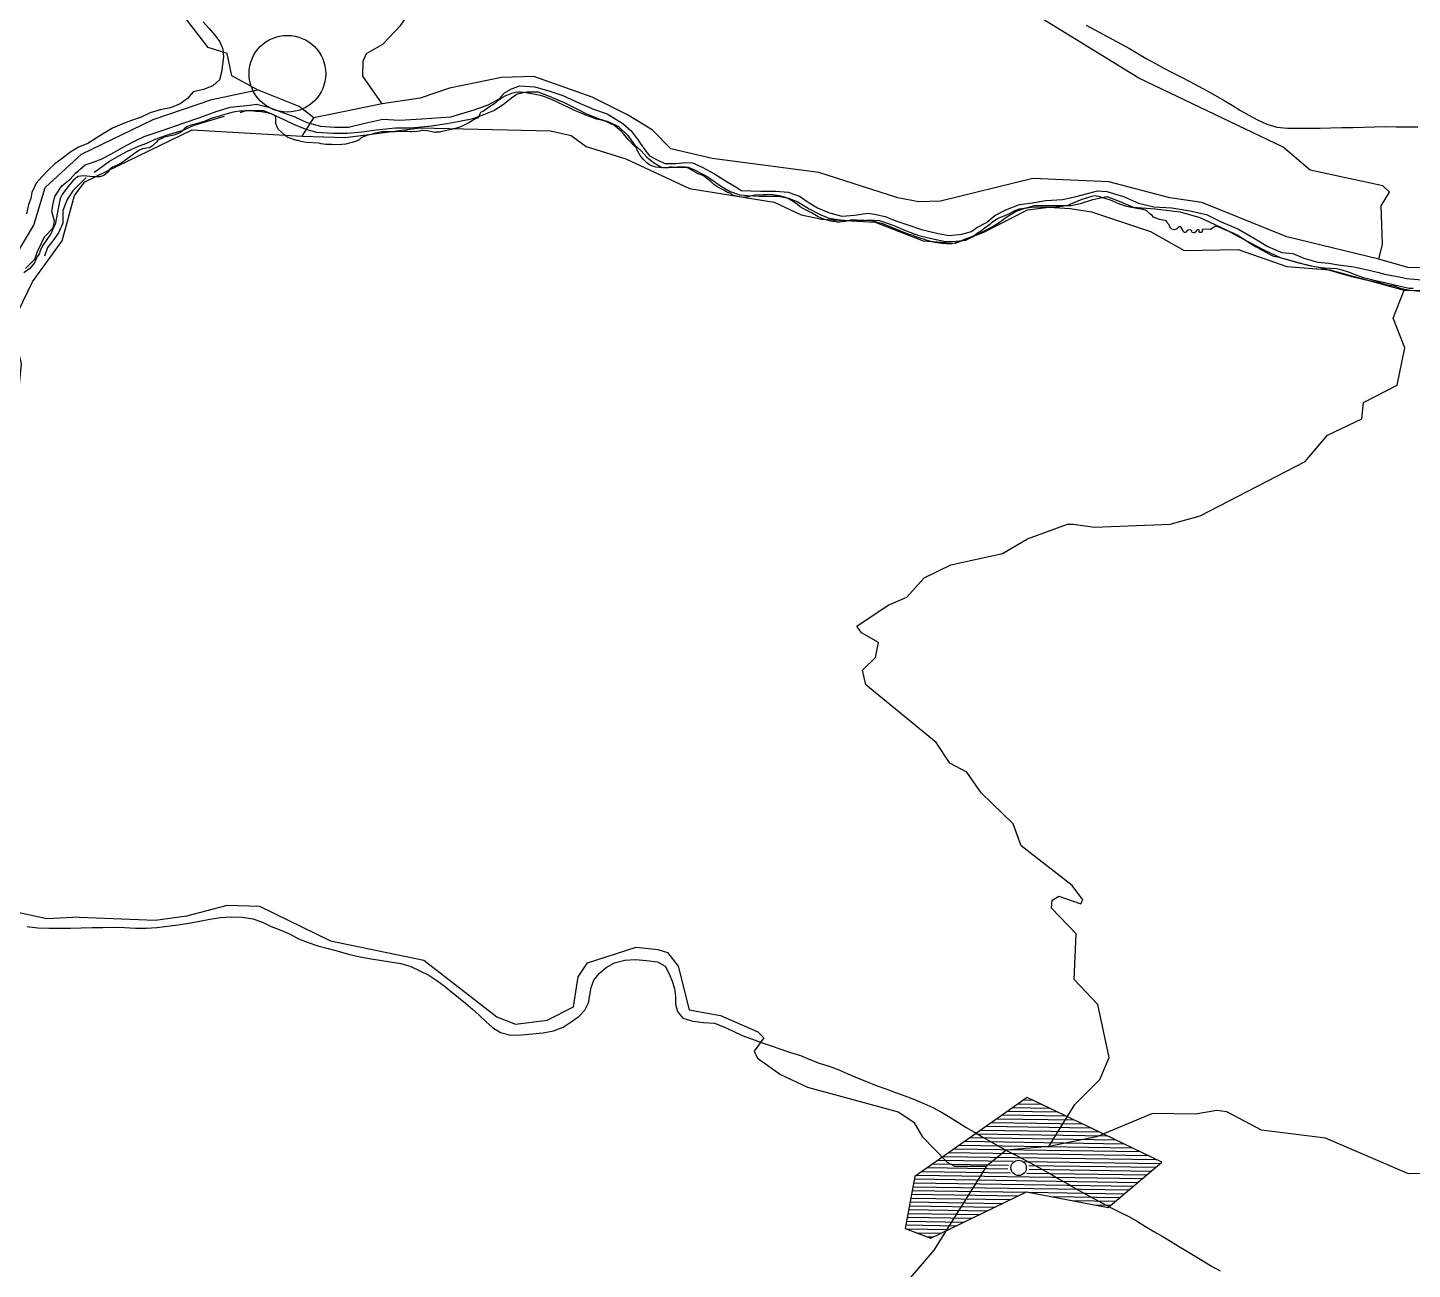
# Model space of a CAD drawing. Header units: metres. Extents: x 13.21 to 19.52, y 42.14 to 46.62.
# Drawn here: x 16.4814 to 16.8057, y 44.9561 to 45.2469 of the extents above; entities that cross this region are included whole.
import ezdxf

# ---------------------------------------------------------------- set-up
doc = ezdxf.new("R2010")
doc.units = ezdxf.units.M
doc.header["$MEASUREMENT"] = 0
for name, color, linetype in [('CESTE', 5, 'Continuous'), ('grad_ino', 252, 'Continuous'), ('grad_manji', 1, 'Continuous'), ('hr', 9, 'Continuous'), ('PRUGE', 7, 'Continuous'), ('RIJEKE', 4, 'Continuous')]:
    doc.layers.add(name, color=color, linetype=linetype)

# ---------------------------------------------------------------- blocks, each defined once
blk = doc.blocks.new('*X42')
at = {"color": 0}
for p, q in [((16.71346, 44.99491), (16.71864, 44.99483)), ((16.71472, 44.99579), (16.71671, 44.99576)), ((16.70844, 44.99138), (16.72638, 44.99111)), ((16.7097, 44.99227), (16.72444, 44.99204)), ((16.71095, 44.99315), (16.72251, 44.99297)), ((16.71221, 44.99403), (16.72058, 44.9939)), ((16.70468, 44.98874), (16.73218, 44.98833)), ((16.70593, 44.98962), (16.73024, 44.98926)), ((16.70719, 44.9905), (16.72831, 44.99018)), ((16.69966, 44.98522), (16.73991, 44.98461)), ((16.70091, 44.9861), (16.73798, 44.98554)), ((16.70217, 44.98698), (16.73604, 44.98647)), ((16.70342, 44.98786), (16.73411, 44.9874)), ((16.69464, 44.98169), (16.7122, 44.98143)), ((16.69589, 44.98257), (16.74571, 44.98182)), ((16.69715, 44.98345), (16.74378, 44.98275)), ((16.6984, 44.98434), (16.74185, 44.98368)), ((16.69087, 44.97905), (16.71151, 44.97874)), ((16.69213, 44.97993), (16.71096, 44.97965)), ((16.69338, 44.98081), (16.71112, 44.98055)), ((16.71485, 44.98139), (16.74664, 44.98091)), ((16.71537, 44.97868), (16.74351, 44.97825)), ((16.71587, 44.98047), (16.74559, 44.98002)), ((16.71598, 44.97957), (16.74455, 44.97914)), ((16.68873, 44.97548), (16.73934, 44.97472)), ((16.6889, 44.97638), (16.74038, 44.9756)), ((16.68907, 44.97728), (16.74142, 44.97649)), ((16.68961, 44.97817), (16.74246, 44.97737)), ((16.68806, 44.97189), (16.70976, 44.97157)), ((16.68823, 44.97279), (16.71156, 44.97244)), ((16.6884, 44.97369), (16.71336, 44.97331)), ((16.68856, 44.97458), (16.71516, 44.97419)), ((16.71582, 44.97418), (16.73829, 44.97383)), ((16.72092, 44.9732), (16.73725, 44.97295)), ((16.72603, 44.97222), (16.73621, 44.97207)), ((16.68755, 44.9692), (16.70436, 44.96895)), ((16.68772, 44.9701), (16.70616, 44.96982)), ((16.68789, 44.97099), (16.70796, 44.97069)), ((16.73114, 44.97124), (16.73517, 44.97118)), ((16.68705, 44.96651), (16.69896, 44.96633)), ((16.68714, 44.96561), (16.69716, 44.96546)), ((16.68722, 44.9674), (16.70076, 44.9672)), ((16.68738, 44.9683), (16.70256, 44.96808)), ((16.68958, 44.96467), (16.69536, 44.96458)), ((16.69201, 44.96373), (16.69356, 44.96371))]:
    blk.add_line(p, q, dxfattribs=at)

msp = doc.modelspace()

# ---------------------------------------------------------------- linework, layer by layer
at = {"layer": 'CESTE'}
for p, q in [((16.56444, 45.22905), (16.54838, 45.22578)), ((16.54566, 45.22149), (16.54838, 45.22578)), ((16.72494, 45.13064), (16.72625, 45.13064))]:
    msp.add_line(p, q, dxfattribs=at)
for points in [[(16.56444, 45.22905), (16.55991, 45.23551), (16.55997, 45.23906), (16.5607, 45.24083), (16.56458, 45.24301), (16.56881, 45.2475), (16.57323, 45.25392), (16.58447, 45.25806), (16.59457, 45.25907), (16.59876, 45.26106), (16.60152, 45.26407), (16.6039, 45.26919), (16.60346, 45.2728), (16.60782, 45.27704), (16.60559, 45.28766), (16.60659, 45.29162)], [(16.79787, 45.19267), (16.79867, 45.1962), (16.79843, 45.20518), (16.80038, 45.20834), (16.7988, 45.20983), (16.78178, 45.21353), (16.7754, 45.21891), (16.74163, 45.23502), (16.68407, 45.27049), (16.66961, 45.28064), (16.65984, 45.28641), (16.65188, 45.28996)], [(16.91596, 45.2698), (16.91308, 45.26689), (16.9108, 45.26606), (16.90322, 45.26575), (16.89151, 45.26218), (16.88166, 45.26066), (16.88014, 45.25917), (16.87799, 45.2522), (16.86593, 45.24295), (16.86166, 45.24102), (16.84477, 45.23703), (16.83844, 45.23406), (16.83559, 45.23114), (16.83374, 45.22407), (16.83118, 45.22094), (16.82981, 45.21572), (16.82738, 45.21254), (16.8273, 45.20182), (16.82584, 45.19842), (16.81892, 45.19312), (16.81225, 45.19057), (16.80465, 45.19072), (16.79787, 45.19267)], [(16.53518, 45.2323), (16.52917, 45.23557), (16.52809, 45.24085), (16.52362, 45.24224), (16.51759, 45.2501)], [(16.79787, 45.19267), (16.77626, 45.19794), (16.75635, 45.20591), (16.74891, 45.20706), (16.73457, 45.2108), (16.7168, 45.21155), (16.69518, 45.20624), (16.69012, 45.20607), (16.68522, 45.207), (16.66669, 45.21295), (16.64171, 45.21627), (16.63204, 45.21851), (16.62768, 45.22293), (16.6219, 45.22646), (16.61359, 45.23062), (16.59994, 45.23546), (16.59239, 45.23523), (16.58019, 45.2327), (16.5733, 45.2304), (16.56444, 45.22905)], [(16.494, 45.21728), (16.51073, 45.2254), (16.52448, 45.23009), (16.53518, 45.2323)], [(16.54838, 45.22578), (16.54497, 45.22841), (16.53518, 45.2323)], [(16.49477, 45.21078), (16.51988, 45.22299), (16.54566, 45.22149)], [(16.54566, 45.22149), (16.55582, 45.2212), (16.57333, 45.22346), (16.60381, 45.22276), (16.60865, 45.2216), (16.61215, 45.21904), (16.62147, 45.21614), (16.63637, 45.20925), (16.6562, 45.20601), (16.66255, 45.20308), (16.6674, 45.202), (16.6799, 45.20131), (16.69109, 45.19693), (16.69866, 45.19644), (16.70533, 45.19896), (16.71552, 45.20425), (16.72052, 45.20487), (16.72558, 45.20454), (16.73056, 45.20376), (16.74433, 45.19914), (16.75227, 45.19469), (16.76492, 45.1949), (16.77626, 45.19093), (16.78637, 45.19014), (16.80376, 45.18539)], [(16.44172, 45.14417), (16.45659, 45.15102), (16.46359, 45.15616), (16.46761, 45.16075), (16.46995, 45.16769), (16.46905, 45.18377), (16.4723, 45.18864), (16.47894, 45.19409), (16.48279, 45.20066), (16.48545, 45.20946), (16.494, 45.21728)], [(16.44853, 45.13107), (16.46108, 45.13695), (16.46574, 45.14122), (16.47403, 45.14544), (16.47527, 45.14694), (16.47908, 45.15923), (16.47992, 45.1682), (16.47867, 45.1734), (16.47921, 45.18058), (16.48254, 45.18736), (16.48949, 45.19697), (16.49232, 45.20755), (16.49477, 45.21078)], [(16.80376, 45.18539), (16.8215, 45.18513), (16.83365, 45.18766), (16.84189, 45.19188), (16.84867, 45.19941), (16.87035, 45.20884), (16.88544, 45.20813), (16.90296, 45.20976)], [(16.74896, 45.13058), (16.75599, 45.1326), (16.78061, 45.1453), (16.78585, 45.15146), (16.79388, 45.1553), (16.79426, 45.15908), (16.80211, 45.16314), (16.80394, 45.17191), (16.80119, 45.17882), (16.80376, 45.18539)], [(16.72052, 44.98488), (16.72667, 44.99475), (16.73252, 45.0006), (16.73472, 45.00573), (16.732, 45.01816), (16.7265, 45.02399), (16.72696, 45.03469), (16.72118, 45.04067), (16.72137, 45.04254), (16.72292, 45.0435), (16.72806, 45.0417), (16.72853, 45.04263), (16.72599, 45.04603), (16.71405, 45.05529), (16.71222, 45.06043), (16.70471, 45.0677), (16.70134, 45.07254), (16.69735, 45.07465), (16.69417, 45.07949), (16.67769, 45.093), (16.67694, 45.0964), (16.67996, 45.09941), (16.68064, 45.10288), (16.67664, 45.10519), (16.67555, 45.10672), (16.68294, 45.11168), (16.68732, 45.11349), (16.69138, 45.11804), (16.69763, 45.12112), (16.70972, 45.12377), (16.71553, 45.12722), (16.72494, 45.13064)], [(16.72625, 45.13064), (16.73122, 45.12995), (16.74896, 45.13058)], [(16.49348, 45.03859), (16.48589, 45.03816), (16.47134, 45.04134), (16.46442, 45.04359), (16.45685, 45.04412), (16.45207, 45.04535), (16.43968, 45.04383), (16.43496, 45.04258), (16.42231, 45.04204), (16.4003, 45.04633), (16.39208, 45.04913)], [(16.49348, 45.03859), (16.51122, 45.03785), (16.51865, 45.03891), (16.52816, 45.04142), (16.53566, 45.0412), (16.5523, 45.03304), (16.57414, 45.0285), (16.59129, 45.01527), (16.59561, 45.01351), (16.60305, 45.01446), (16.60925, 45.01756), (16.61034, 45.02462), (16.61248, 45.02786), (16.62391, 45.0316), (16.62898, 45.03105), (16.63122, 45.03029), (16.63371, 45.02714), (16.63631, 45.01685), (16.64368, 45.01553), (16.65243, 45.01177), (16.65383, 45.01035), (16.65155, 45.00721), (16.65229, 45.00554), (16.65767, 45.00173), (16.66403, 44.99879), (16.68528, 44.99297), (16.68894, 44.99057), (16.6909, 44.98722), (16.69672, 44.98125), (16.69846, 44.98028), (16.70592, 44.98027)], [(16.85679, 44.95397), (16.83742, 44.97283), (16.83385, 44.97537), (16.82744, 44.97828), (16.8225, 44.97897), (16.8048, 44.97846), (16.78534, 44.98685), (16.77037, 44.98869), (16.76221, 44.99302), (16.75988, 44.9933), (16.7549, 44.99243), (16.74486, 44.99258), (16.73169, 44.98717), (16.72052, 44.98488)], [(16.72052, 44.98488), (16.71054, 44.98401), (16.70592, 44.98027)], [(16.70592, 44.98027), (16.69361, 44.96059), (16.68442, 44.94983)]]:
    msp.add_lwpolyline(points, dxfattribs=at)
at = {"layer": 'grad_ino'}
msp.add_lwpolyline([(16.6973, 44.98356), (16.68918, 44.97786), (16.6869, 44.9657), (16.6929, 44.96339), (16.71533, 44.97427), (16.73448, 44.9706), (16.74699, 44.98121), (16.73129, 44.98875), (16.7155, 44.99634)], close=True, dxfattribs=at)
msp.add_circle((16.71348, 44.97988), 0.0018, dxfattribs=at)
at = {"layer": 'grad_manji'}
msp.add_circle((16.5422, 45.2361), 0.00898, dxfattribs=at)
at = {"layer": 'hr'}
msp.add_lwpolyline([(16.80745, 45.18511), (16.80518, 45.18536), (16.80312, 45.18573), (16.80145, 45.18637), (16.79981, 45.18659), (16.79808, 45.18713), (16.79777, 45.18723), (16.7948, 45.18777), (16.79149, 45.18855), (16.78453, 45.19054), (16.78159, 45.19113), (16.77925, 45.19173), (16.77676, 45.19247), (16.77461, 45.19307), (16.77329, 45.1933), (16.77215, 45.19384), (16.77073, 45.19459), (16.77001, 45.19499), (16.7696, 45.1953), (16.76911, 45.19549), (16.76859, 45.19581), (16.76685, 45.19688), (16.76467, 45.19829), (16.7636, 45.19884), (16.76217, 45.19936), (16.75982, 45.20042), (16.75965, 45.20043), (16.7585, 45.19968), (16.75831, 45.19961), (16.75661, 45.1997), (16.75644, 45.19957), (16.75643, 45.19929), (16.75648, 45.19906), (16.7564, 45.19893), (16.75621, 45.1989), (16.75594, 45.1989), (16.75576, 45.19901), (16.75575, 45.19923), (16.75579, 45.19953), (16.7557, 45.19957), (16.75532, 45.19954), (16.75483, 45.19896), (16.75467, 45.19883), (16.7545, 45.19884), (16.75416, 45.19894), (16.75406, 45.19921), (16.75394, 45.19936), (16.7538, 45.19946), (16.75352, 45.19952), (16.75302, 45.19948), (16.75266, 45.19902), (16.7525, 45.19893), (16.75231, 45.19893), (16.75207, 45.19904), (16.75186, 45.19965), (16.75143, 45.20028), (16.75128, 45.20031), (16.75108, 45.20026), (16.75073, 45.20004), (16.75045, 45.19972), (16.75036, 45.19967), (16.74995, 45.19954), (16.74939, 45.19966), (16.74907, 45.19999), (16.74892, 45.20023), (16.74879, 45.20045), (16.74876, 45.2007), (16.74864, 45.20078), (16.74835, 45.20111), (16.74829, 45.20132), (16.748, 45.20163), (16.74644, 45.20195), (16.74601, 45.20208), (16.74508, 45.20247), (16.74476, 45.20287), (16.7441, 45.20334), (16.74365, 45.20382), (16.7432, 45.20416), (16.74237, 45.20438), (16.74152, 45.20446), (16.73916, 45.2049), (16.73825, 45.20517), (16.7368, 45.20568), (16.73638, 45.20584), (16.73539, 45.20635), (16.73497, 45.20651), (16.73401, 45.20682), (16.73297, 45.20709), (16.7323, 45.20732), (16.73165, 45.20746), (16.73134, 45.20748), (16.73062, 45.20736), (16.72825, 45.20665), (16.72564, 45.20553), (16.72498, 45.20527), (16.72362, 45.20497), (16.72302, 45.2049), (16.72222, 45.20485), (16.72113, 45.20477), (16.71877, 45.20481), (16.71647, 45.20476), (16.71604, 45.20469), (16.71542, 45.20465), (16.71361, 45.20437), (16.71236, 45.20388), (16.71127, 45.2033), (16.71024, 45.20284), (16.70939, 45.20252), (16.70871, 45.2022), (16.70713, 45.20118), (16.70671, 45.20081), (16.70544, 45.19983), (16.70484, 45.19942), (16.70452, 45.19914), (16.70409, 45.19892), (16.70288, 45.19804), (16.70163, 45.19759), (16.70131, 45.19752), (16.70043, 45.19714), (16.69974, 45.19677), (16.69851, 45.1964), (16.69783, 45.19628), (16.69747, 45.19625), (16.69662, 45.19627), (16.6955, 45.19637), (16.69441, 45.1965), (16.69343, 45.19669), (16.69184, 45.19709), (16.69119, 45.19734), (16.68966, 45.19781), (16.68875, 45.19821), (16.68782, 45.19848), (16.68585, 45.1992), (16.68167, 45.20092), (16.67925, 45.20159), (16.67879, 45.20165), (16.6774, 45.20171), (16.67712, 45.20172), (16.67547, 45.20183), (16.67468, 45.20182), (16.67421, 45.20179), (16.67375, 45.20172), (16.67282, 45.2015), (16.67207, 45.20138), (16.67167, 45.20136), (16.67108, 45.20137), (16.67057, 45.20146), (16.6699, 45.20149), (16.66914, 45.20166), (16.66763, 45.20209), (16.6669, 45.20239), (16.66651, 45.20258), (16.66496, 45.20352), (16.66355, 45.20419), (16.66233, 45.20495), (16.6617, 45.2055), (16.66047, 45.2063), (16.65944, 45.20684), (16.65884, 45.20709), (16.65745, 45.2075), (16.65631, 45.20765), (16.6558, 45.20777), (16.65461, 45.20779), (16.65443, 45.20773), (16.65365, 45.20775), (16.6517, 45.20763), (16.65095, 45.20752), (16.6504, 45.20735), (16.6501, 45.2073), (16.64902, 45.20715), (16.64731, 45.20739), (16.64704, 45.20747), (16.64636, 45.20776), (16.64604, 45.20801), (16.64558, 45.20817), (16.64517, 45.20837), (16.64461, 45.20879), (16.64333, 45.2094), (16.6428, 45.20971), (16.64255, 45.20988), (16.64212, 45.21012), (16.64146, 45.21078), (16.63966, 45.21221), (16.63952, 45.21223), (16.63826, 45.21276), (16.63626, 45.21389), (16.63573, 45.2141), (16.63504, 45.21429), (16.63445, 45.21421), (16.63384, 45.21421), (16.63349, 45.21425), (16.63279, 45.21417), (16.63229, 45.21422), (16.63172, 45.21418), (16.63141, 45.21407), (16.63014, 45.21404), (16.6285, 45.21423), (16.62794, 45.21441), (16.62721, 45.21472), (16.62674, 45.21496), (16.62636, 45.2152), (16.62617, 45.21547), (16.62555, 45.21606), (16.62483, 45.21693), (16.62415, 45.21818), (16.62406, 45.21854), (16.62395, 45.21872), (16.62346, 45.21924), (16.62212, 45.22058), (16.621, 45.22198), (16.62035, 45.22261), (16.6185, 45.22419), (16.61811, 45.22432), (16.61684, 45.22488), (16.61577, 45.22522), (16.61459, 45.22548), (16.61323, 45.22603), (16.61185, 45.2265), (16.61153, 45.22663), (16.61078, 45.2269), (16.60912, 45.22766), (16.60851, 45.22799), (16.60637, 45.22898), (16.60605, 45.22916), (16.60529, 45.22948), (16.60475, 45.22976), (16.60368, 45.23024), (16.60224, 45.23077), (16.60147, 45.23097), (16.59814, 45.23163), (16.59684, 45.23176), (16.59635, 45.23178), (16.5956, 45.23171), (16.59529, 45.23165), (16.59469, 45.23149), (16.59311, 45.23083), (16.59255, 45.23053), (16.59218, 45.23023), (16.59143, 45.22973), (16.59102, 45.22932), (16.59055, 45.22895), (16.58952, 45.22834), (16.58811, 45.22736), (16.58745, 45.22701), (16.58725, 45.22667), (16.58714, 45.22628), (16.58707, 45.22611), (16.5868, 45.2258), (16.58583, 45.2253), (16.58546, 45.2251), (16.58471, 45.22458), (16.58332, 45.22392), (16.58234, 45.22352), (16.58066, 45.22304), (16.57952, 45.22277), (16.57803, 45.22249), (16.57781, 45.2224), (16.57697, 45.22241), (16.5769, 45.22237), (16.57645, 45.22245), (16.57613, 45.22248), (16.5757, 45.22259), (16.57492, 45.22274), (16.57403, 45.22279), (16.57369, 45.22278), (16.57313, 45.22267), (16.57261, 45.22253), (16.57133, 45.22247), (16.57099, 45.22247), (16.57038, 45.22257), (16.56959, 45.22259), (16.56741, 45.22247), (16.56542, 45.22249), (16.56433, 45.22248), (16.56365, 45.22237), (16.56247, 45.22211), (16.56186, 45.2219), (16.56102, 45.22168), (16.55997, 45.2213), (16.55947, 45.22108), (16.55929, 45.22094), (16.55918, 45.22074), (16.55903, 45.22061), (16.55857, 45.22035), (16.55741, 45.21996), (16.55671, 45.21985), (16.55592, 45.21963), (16.55498, 45.21956), (16.55308, 45.21948), (16.55254, 45.21951), (16.55179, 45.21951), (16.55117, 45.21956), (16.55009, 45.2197), (16.54962, 45.21981), (16.54658, 45.22003), (16.54577, 45.22014), (16.54512, 45.22031), (16.54471, 45.22046), (16.54443, 45.22049), (16.54364, 45.2207), (16.54346, 45.22075), (16.54293, 45.22094), (16.5421, 45.22134), (16.54152, 45.22177), (16.5401, 45.22307), (16.5398, 45.22356), (16.53965, 45.22411), (16.53952, 45.2243), (16.53952, 45.22549), (16.5395, 45.22567), (16.53947, 45.226), (16.5393, 45.22624), (16.53914, 45.22638), (16.53881, 45.22651), (16.53752, 45.22693), (16.53696, 45.22705), (16.53607, 45.22721), (16.53485, 45.22724), (16.53426, 45.22731), (16.53377, 45.22737), (16.53286, 45.22741), (16.53136, 45.22735), (16.53095, 45.22729), (16.52998, 45.22719), (16.52947, 45.2271), (16.52808, 45.22674), (16.52698, 45.22641), (16.52584, 45.22604), (16.52543, 45.22589), (16.52415, 45.22551), (16.52295, 45.22502), (16.52138, 45.22452), (16.52084, 45.22439), (16.51958, 45.22403), (16.51881, 45.22376), (16.51822, 45.22331), (16.51741, 45.22247), (16.51713, 45.22232), (16.51583, 45.2218), (16.51558, 45.22172), (16.51338, 45.22124), (16.51307, 45.22112), (16.51184, 45.2205), (16.5116, 45.22015), (16.51079, 45.21934), (16.5106, 45.21924), (16.51015, 45.21888), (16.50982, 45.21876), (16.50828, 45.2185), (16.50793, 45.21837), (16.50753, 45.21818), (16.50637, 45.21741), (16.50461, 45.21608), (16.50325, 45.21512), (16.50236, 45.21468), (16.50204, 45.21449), (16.50127, 45.21418), (16.50089, 45.21395), (16.50057, 45.21364), (16.50032, 45.21324), (16.5001, 45.213), (16.49949, 45.21246), (16.4992, 45.21229), (16.49876, 45.21209), (16.49828, 45.21197), (16.49665, 45.21199), (16.49452, 45.21216), (16.49314, 45.21203), (16.49195, 45.21105), (16.49079, 45.20963), (16.48946, 45.20778), (16.48896, 45.20687), (16.48862, 45.20496), (16.48778, 45.20079), (16.4872, 45.19952), (16.48691, 45.19873), (16.48569, 45.19707), (16.48482, 45.19582), (16.48426, 45.19462), (16.48406, 45.19387), (16.48355, 45.19317), (16.48299, 45.19185), (16.48186, 45.19047), (16.48047, 45.1895)], dxfattribs=at)
at = {"layer": 'PRUGE'}
for points in [[(16.5225, 45.24823), (16.5239, 45.24672), (16.52519, 45.24516), (16.52639, 45.24356), (16.52708, 45.24185), (16.52721, 45.24004), (16.52699, 45.23825), (16.52675, 45.23644), (16.52632, 45.23469), (16.52476, 45.23324), (16.52255, 45.23239), (16.52014, 45.23185), (16.51882, 45.2303), (16.5171, 45.22901), (16.51484, 45.22814), (16.51238, 45.22764), (16.51009, 45.2269), (16.50795, 45.22592), (16.50567, 45.22512), (16.50342, 45.22428), (16.50126, 45.22332), (16.49931, 45.22217), (16.49738, 45.22098), (16.49548, 45.21979), (16.49331, 45.21891), (16.49128, 45.21766), (16.48949, 45.21623), (16.48772, 45.21497), (16.48618, 45.21353), (16.48466, 45.21192), (16.48339, 45.21048), (16.48237, 45.20832), (16.48211, 45.20689), (16.4816, 45.20545), (16.48109, 45.20329)], [(16.72932, 45.24744), (16.73134, 45.24635), (16.73338, 45.24527), (16.73542, 45.24419), (16.73744, 45.24309), (16.73943, 45.24197), (16.74141, 45.24083), (16.74338, 45.23969), (16.74536, 45.23856), (16.74736, 45.23745), (16.74941, 45.23639), (16.7515, 45.23535), (16.75355, 45.23429), (16.75559, 45.2332), (16.7576, 45.2321), (16.7596, 45.23099), (16.76158, 45.22985), (16.76353, 45.2287), (16.76546, 45.22752), (16.76742, 45.22637), (16.76946, 45.22529), (16.77158, 45.22427), (16.77392, 45.22362), (16.77646, 45.22336), (16.779, 45.22332), (16.78155, 45.22334), (16.7841, 45.22337), (16.78664, 45.22343), (16.7892, 45.22348), (16.79174, 45.22354), (16.79428, 45.22361), (16.79683, 45.22366), (16.79938, 45.2237), (16.79938, 45.2237), (16.80192, 45.22369), (16.80447, 45.22367), (16.80701, 45.22365)], [(16.48127, 45.03641), (16.48376, 45.03611), (16.48629, 45.03602), (16.48883, 45.03601), (16.49137, 45.03603), (16.49391, 45.03607), (16.49645, 45.03613), (16.49898, 45.03619), (16.49898, 45.03619), (16.50152, 45.03621), (16.50406, 45.03614), (16.5066, 45.03604), (16.50913, 45.036), (16.51166, 45.0362), (16.51416, 45.03648), (16.51666, 45.03683), (16.51914, 45.0372), (16.5216, 45.03762), (16.52404, 45.03811), (16.52653, 45.0385), (16.52905, 45.03868), (16.52905, 45.03868), (16.53159, 45.03859), (16.53408, 45.0382), (16.53636, 45.03744), (16.53844, 45.03639), (16.54069, 45.03556), (16.54282, 45.03459), (16.54483, 45.03348), (16.54706, 45.03263), (16.54937, 45.03189), (16.55173, 45.03123), (16.55411, 45.03059), (16.55649, 45.02996), (16.55889, 45.02936), (16.56134, 45.02891), (16.56382, 45.02852), (16.5663, 45.02815), (16.56877, 45.0277), (16.5711, 45.02701), (16.57326, 45.02606), (16.5753, 45.02498), (16.57718, 45.02378), (16.57893, 45.02248), (16.58065, 45.02114), (16.58231, 45.0198), (16.58395, 45.01842), (16.58556, 45.01703), (16.58713, 45.01561), (16.58867, 45.01419), (16.59021, 45.01273), (16.59215, 45.0116), (16.59453, 45.01095), (16.59706, 45.01103), (16.59959, 45.01126), (16.6021, 45.01154), (16.60457, 45.012), (16.60678, 45.01283), (16.60868, 45.01404), (16.61049, 45.01532), (16.61188, 45.01681), (16.61276, 45.01851), (16.61305, 45.02029), (16.61336, 45.02209), (16.61396, 45.02383), (16.61521, 45.02539), (16.61686, 45.02677), (16.61884, 45.0279), (16.62122, 45.02854), (16.62373, 45.02871), (16.62373, 45.02871), (16.62628, 45.02847), (16.62888, 45.02815), (16.63067, 45.02708), (16.63162, 45.02533), (16.63235, 45.02361), (16.63284, 45.02185), (16.63311, 45.02005), (16.63307, 45.01824), (16.63357, 45.01647), (16.63484, 45.01493), (16.63715, 45.01422), (16.63969, 45.01392), (16.64221, 45.01373), (16.64445, 45.0129), (16.64659, 45.01191), (16.64869, 45.01091), (16.65094, 45.01006), (16.6532, 45.00926), (16.65548, 45.00846), (16.65775, 45.00765), (16.66006, 45.00692), (16.66239, 45.00621), (16.66456, 45.00527), (16.66679, 45.00442), (16.66912, 45.00371), (16.67133, 45.00283), (16.67351, 45.00191), (16.67569, 45.00098), (16.67788, 45.00008), (16.68009, 44.9992), (16.68234, 44.99836), (16.68461, 44.99755), (16.68686, 44.99673), (16.6891, 44.99587), (16.69129, 44.99497), (16.69341, 44.99398), (16.69545, 44.99292), (16.69738, 44.99175), (16.69927, 44.99055), (16.70118, 44.98937), (16.70313, 44.98822), (16.70509, 44.98708), (16.70706, 44.98595), (16.70907, 44.98484), (16.71109, 44.98375), (16.71312, 44.98267), (16.71514, 44.98159), (16.71717, 44.98051), (16.71919, 44.97943), (16.72119, 44.97832), (16.72316, 44.97719), (16.72512, 44.97605), (16.72708, 44.97491), (16.72907, 44.97378), (16.73109, 44.97269), (16.73311, 44.97161), (16.73515, 44.97054), (16.73721, 44.96949), (16.73929, 44.96846), (16.74129, 44.96735), (16.7432, 44.96617), (16.74515, 44.96502), (16.74708, 44.96386), (16.74901, 44.9627), (16.75095, 44.96154), (16.75288, 44.96037), (16.75481, 44.95921), (16.75675, 44.95804), (16.75869, 44.95689), (16.76066, 44.95575)]]:
    msp.add_lwpolyline(points, dxfattribs=at)
at = {"layer": 'RIJEKE'}
for points in [[(16.48089, 45.19048), (16.48305, 45.19266), (16.48369, 45.1945), (16.4847, 45.19656), (16.48535, 45.19793), (16.48732, 45.19998), (16.48765, 45.20159), (16.48703, 45.20387), (16.48736, 45.2057), (16.4877, 45.20732), (16.48934, 45.20982), (16.49129, 45.21142), (16.49261, 45.21279), (16.49483, 45.21473), (16.49693, 45.21545), (16.49861, 45.21612), (16.50086, 45.21725), (16.50355, 45.21884), (16.50624, 45.22023), (16.50866, 45.22142), (16.51288, 45.22284), (16.51777, 45.22448), (16.52166, 45.22588), (16.52555, 45.22728), (16.52879, 45.22829), (16.53335, 45.22871), (16.53498, 45.22896), (16.53498, 45.22896), (16.5378, 45.22829), (16.54063, 45.22721), (16.54391, 45.22602), (16.54674, 45.22467), (16.54999, 45.22378), (16.55324, 45.22356), (16.55649, 45.22358), (16.56037, 45.22453), (16.56459, 45.22548), (16.56459, 45.22548), (16.56848, 45.22526), (16.57368, 45.22552), (16.58047, 45.22603), (16.58598, 45.22767), (16.58922, 45.22883), (16.5918, 45.23022), (16.59308, 45.2316), (16.59469, 45.23254), (16.59661, 45.23323), (16.59661, 45.23323), (16.60019, 45.23303), (16.60364, 45.232), (16.60672, 45.23099), (16.61062, 45.22918), (16.61388, 45.22783), (16.61714, 45.22669), (16.61877, 45.22569), (16.62074, 45.22443), (16.62269, 45.22269), (16.62436, 45.22054), (16.62569, 45.21859), (16.627, 45.2169), (16.62862, 45.21599), (16.63058, 45.21508), (16.63318, 45.2151), (16.63544, 45.21534), (16.63544, 45.21534), (16.63711, 45.21522), (16.63766, 45.21498), (16.63935, 45.21421), (16.64227, 45.21263), (16.64522, 45.21081), (16.64751, 45.20945), (16.64849, 45.20877), (16.65302, 45.20856), (16.65658, 45.20857), (16.65658, 45.20857), (16.65951, 45.20837), (16.66212, 45.20746), (16.6644, 45.20587), (16.66636, 45.20473), (16.66896, 45.2036), (16.67204, 45.20276), (16.67514, 45.20294), (16.67806, 45.20342), (16.67806, 45.20342), (16.67968, 45.20319), (16.68223, 45.20268), (16.68475, 45.20163), (16.68749, 45.20072), (16.69073, 45.19958), (16.69463, 45.19868), (16.69719, 45.19822), (16.70014, 45.19849), (16.70241, 45.19918), (16.7037, 45.20011), (16.70596, 45.20126), (16.70789, 45.20287), (16.71047, 45.20426), (16.7137, 45.20544), (16.71662, 45.2059), (16.71986, 45.20638), (16.72374, 45.20662), (16.72698, 45.20733), (16.72957, 45.20803), (16.73197, 45.20868), (16.73197, 45.20868), (16.7341, 45.20851), (16.73573, 45.20805), (16.73802, 45.20737), (16.74159, 45.20579), (16.74517, 45.2049), (16.74939, 45.20468), (16.7536, 45.20401), (16.7575, 45.20311), (16.76075, 45.20152), (16.765, 45.19971), (16.7689, 45.19743), (16.77183, 45.19561), (16.77509, 45.19425), (16.77767, 45.19403), (16.78029, 45.19289), (16.78354, 45.19199), (16.78614, 45.19177), (16.7884, 45.19132), (16.79198, 45.19088), (16.79522, 45.1902), (16.79781, 45.18953), (16.79918, 45.18913), (16.80223, 45.1886), (16.80444, 45.18815), (16.80518, 45.18807), (16.80801, 45.18784)], [(16.53124, 45.22702), (16.53271, 45.22756), (16.53606, 45.22752), (16.53606, 45.22752), (16.53664, 45.22746), (16.53846, 45.22669), (16.54136, 45.22536), (16.54381, 45.22419), (16.54674, 45.22307), (16.54903, 45.22239), (16.55293, 45.22218), (16.55619, 45.22221), (16.55974, 45.22246), (16.56299, 45.22295), (16.56753, 45.22343), (16.57111, 45.22345), (16.57597, 45.22393), (16.57952, 45.22442), (16.58213, 45.22489), (16.58568, 45.22561), (16.58825, 45.22653), (16.59053, 45.22747), (16.59278, 45.22886), (16.59471, 45.23047), (16.596, 45.23138), (16.59825, 45.23187), (16.60085, 45.23188), (16.60085, 45.23188), (16.60314, 45.23097), (16.60705, 45.22939), (16.60966, 45.22803), (16.61229, 45.22667), (16.61522, 45.22554), (16.61749, 45.22486), (16.61979, 45.22373), (16.62198, 45.2216), (16.62354, 45.21948), (16.62503, 45.21804), (16.62642, 45.21657), (16.62798, 45.21529), (16.62994, 45.21416), (16.63221, 45.21418), (16.63415, 45.21419), (16.6361, 45.21419), (16.6361, 45.21419), (16.63773, 45.21352), (16.64067, 45.21193), (16.64362, 45.20987), (16.6459, 45.20852), (16.64821, 45.20773), (16.64999, 45.20757), (16.65271, 45.20741), (16.65466, 45.20742), (16.65726, 45.20742), (16.65726, 45.20742), (16.65954, 45.20699), (16.6618, 45.20608), (16.66443, 45.20449), (16.66702, 45.20313), (16.66899, 45.20227), (16.67169, 45.2019), (16.67547, 45.20157), (16.67856, 45.20189), (16.67856, 45.20189), (16.68092, 45.2017), (16.68422, 45.20058), (16.68717, 45.19933), (16.6901, 45.19821), (16.69304, 45.19753), (16.69631, 45.19681), (16.69887, 45.19686), (16.70113, 45.19711), (16.70345, 45.19833), (16.70533, 45.1992), (16.70712, 45.20018), (16.70889, 45.20128), (16.71048, 45.20243), (16.71274, 45.20382), (16.71468, 45.20452), (16.71727, 45.20522), (16.71986, 45.20523), (16.72213, 45.20524), (16.7257, 45.20525), (16.72796, 45.20573), (16.73087, 45.20666), (16.73412, 45.20736), (16.73412, 45.20736), (16.73704, 45.20623), (16.7403, 45.20487), (16.74549, 45.20443), (16.75134, 45.20377), (16.75588, 45.20241), (16.76175, 45.19969), (16.76728, 45.19673), (16.7699, 45.19537)], [(16.49693, 45.21306), (16.49796, 45.21377), (16.50055, 45.21563), (16.50275, 45.21689), (16.50475, 45.21795), (16.50736, 45.21912), (16.50931, 45.21981), (16.51126, 45.22076), (16.51386, 45.22169), (16.51777, 45.22287), (16.52036, 45.22403), (16.52427, 45.2252), (16.5275, 45.22618)], [(16.4951, 45.21179), (16.49498, 45.21169), (16.49417, 45.21089)], [(16.49417, 45.21089), (16.49192, 45.20867), (16.4906, 45.20661), (16.48961, 45.20409), (16.48959, 45.20111), (16.4886, 45.19883), (16.48728, 45.197), (16.48598, 45.19541), (16.48533, 45.19339)], [(16.7699, 45.19537), (16.77015, 45.19523)], [(16.77015, 45.19523), (16.7712, 45.19469), (16.77477, 45.1931), (16.77932, 45.19174), (16.77984, 45.19163), (16.78247, 45.19103), (16.78373, 45.1908), (16.7851, 45.19066), (16.78794, 45.1905), (16.7892, 45.1902), (16.79067, 45.18967), (16.79245, 45.189), (16.79392, 45.18847), (16.79644, 45.18787), (16.79959, 45.18712), (16.80285, 45.18636), (16.80495, 45.18591), (16.8059, 45.18591)]]:
    msp.add_lwpolyline(points, dxfattribs=at)

# ---------------------------------------------------------------- block references
at = {"layer": 'grad_ino'}
msp.add_blockref('*X42', (0, 0), dxfattribs=at)

doc.saveas('drawing.dxf')
